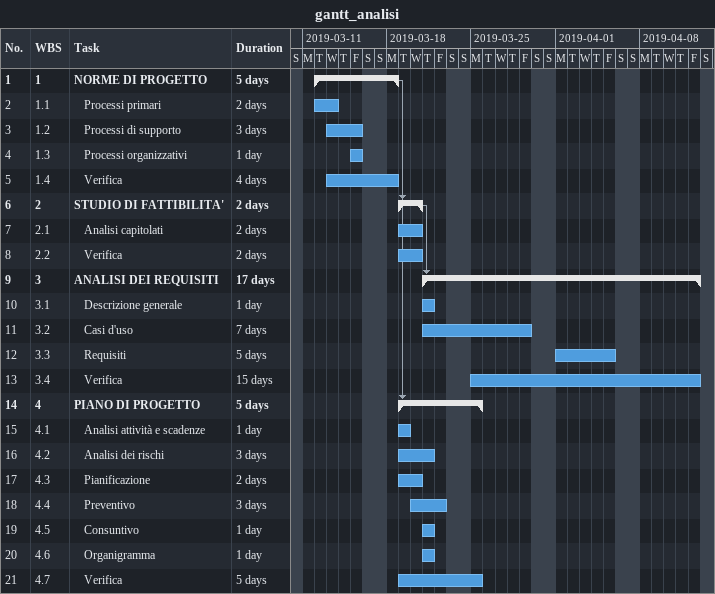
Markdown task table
gantt_analisi

| ID | WBS | Task | Duration | Start | Finish | Predecessors |
|---|---|---|---|---|---|---|
| 1 | 1 | **NORME DI PROGETTO** | 5d | 2019-03-12 | 2019-03-18 |  |
| 2 | 1.1 | Processi primari | 2d | 2019-03-12 | 2019-03-13 |  |
| 3 | 1.2 | Processi di supporto | 3d | 2019-03-13 | 2019-03-15 |  |
| 4 | 1.3 | Processi organizzativi | 1d | 2019-03-15 | 2019-03-15 |  |
| 5 | 1.4 | Verifica | 4d | 2019-03-13 | 2019-03-18 |  |
| 6 | 2 | **STUDIO DI FATTIBILITA'** | 2d | 2019-03-19 | 2019-03-20 | 1 |
| 7 | 2.1 | Analisi capitolati | 2d | 2019-03-19 | 2019-03-20 |  |
| 8 | 2.2 | Verifica | 2d | 2019-03-19 | 2019-03-20 |  |
| 9 | 3 | **ANALISI DEI REQUISITI** | 17d | 2019-03-21 | 2019-04-12 | 6 |
| 10 | 3.1 | Descrizione generale | 1d | 2019-03-21 | 2019-03-21 |  |
| 11 | 3.2 | Casi d'uso | 7d | 2019-03-21 | 2019-03-29 |  |
| 12 | 3.3 | Requisiti | 5d | 2019-04-01 | 2019-04-05 |  |
| 13 | 3.4 | Verifica | 15d | 2019-03-25 | 2019-04-12 |  |
| 14 | 4 | **PIANO DI PROGETTO** | 5d | 2019-03-19 | 2019-03-25 | 1 |
| 15 | 4.1 | Analisi attività e scadenze | 1d | 2019-03-19 | 2019-03-19 |  |
| 16 | 4.2 | Analisi dei rischi | 3d | 2019-03-19 | 2019-03-21 |  |
| 17 | 4.3 | Pianificazione | 2d | 2019-03-19 | 2019-03-20 |  |
| 18 | 4.4 | Preventivo | 3d | 2019-03-20 | 2019-03-22 |  |
| 19 | 4.5 | Consuntivo | 1d | 2019-03-21 | 2019-03-21 |  |
| 20 | 4.6 | Organigramma | 1d | 2019-03-21 | 2019-03-21 |  |
| 21 | 4.7 | Verifica | 5d | 2019-03-19 | 2019-03-25 |  |
